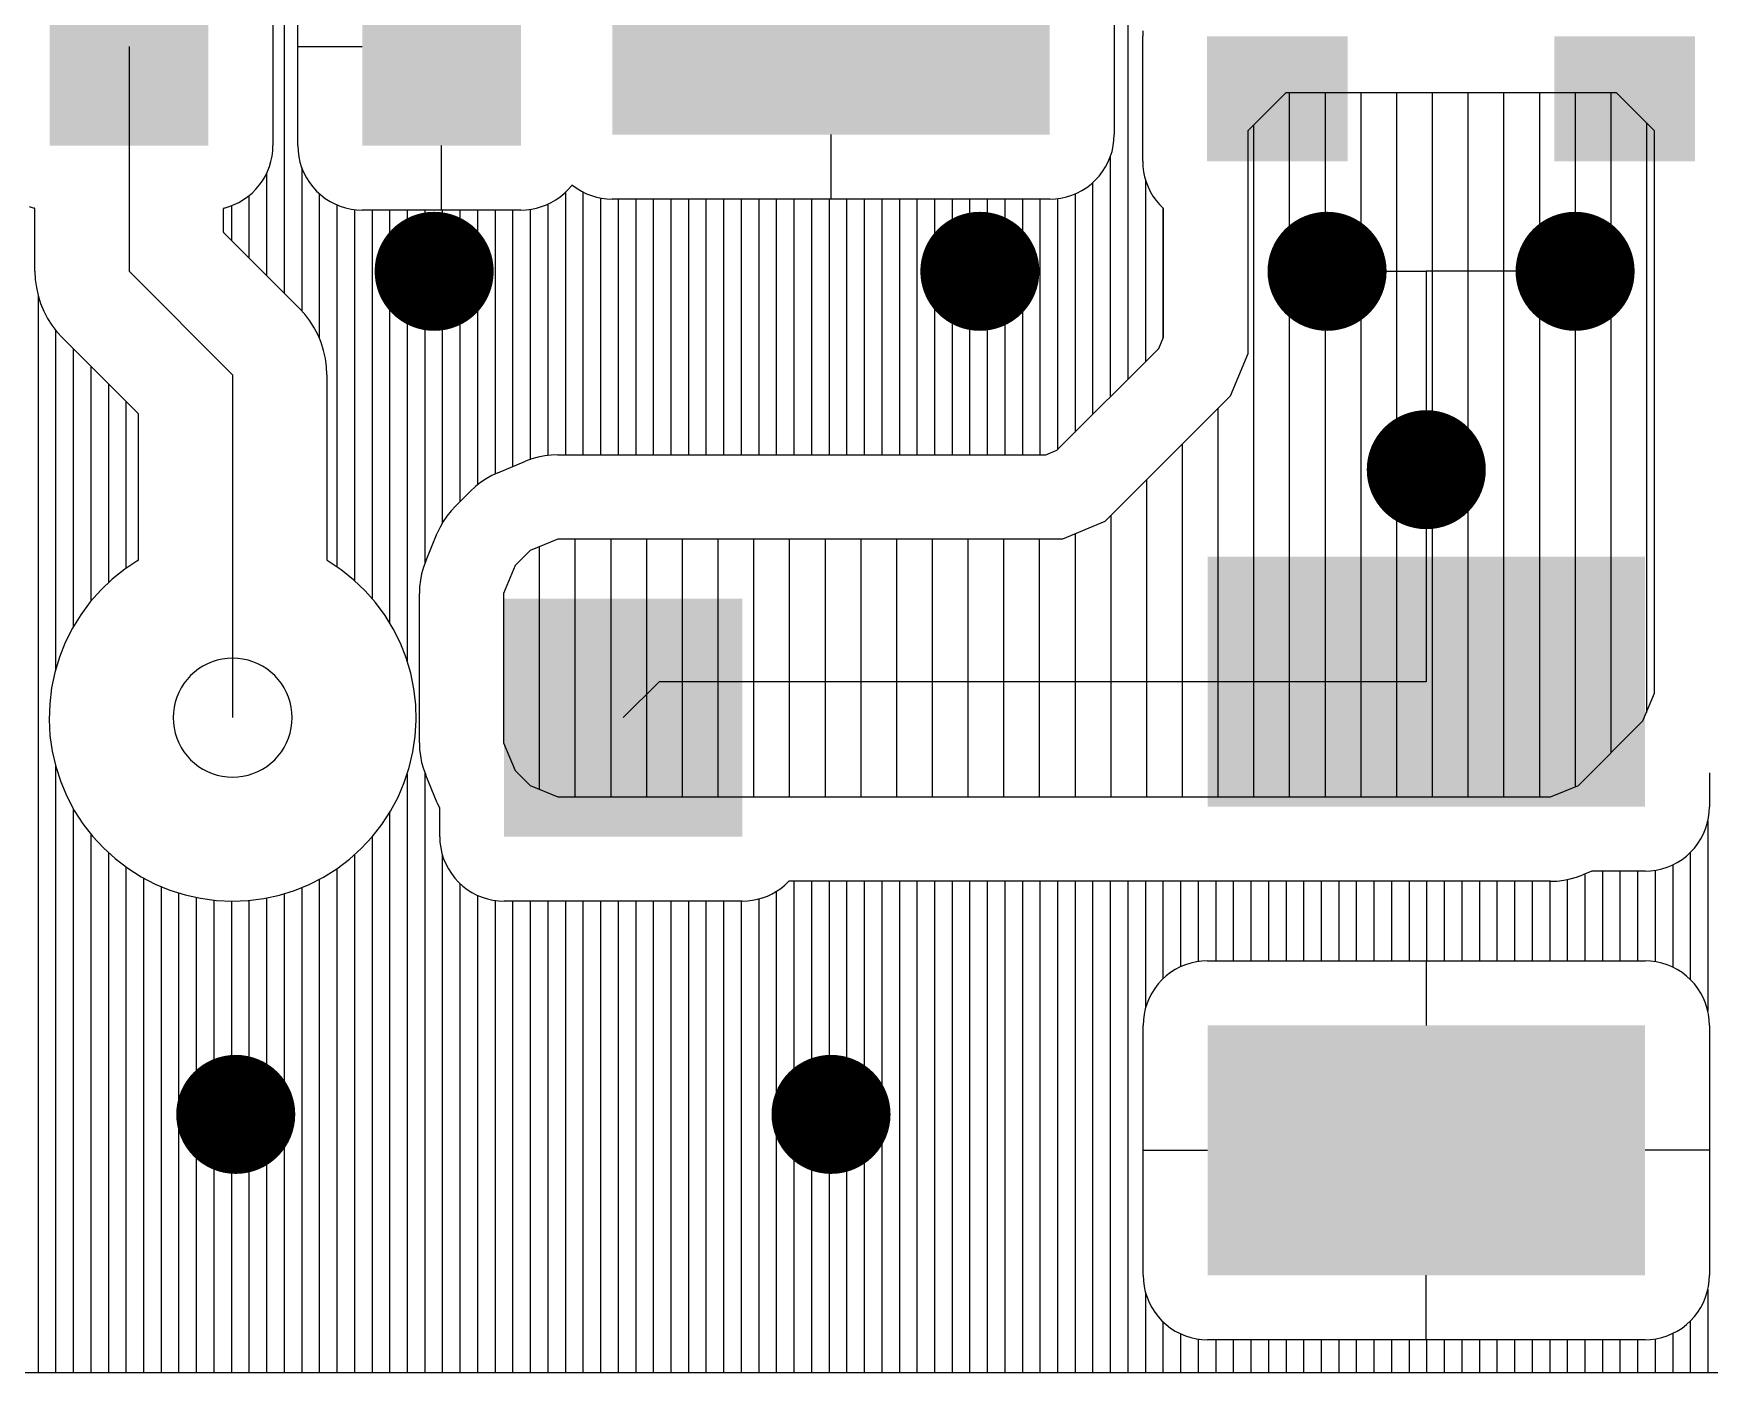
# Model space of a CAD drawing. Extents: x 295 to 953, y 10 to 290.
# Drawn here: x 685.8 to 749.5, y 83.5 to 134.4 of the extents above; entities that cross this region are included whole.
import ezdxf

# ---------------------------------------------------------------- set-up
doc = ezdxf.new("R2010")
doc.units = 0
doc.header["$LTSCALE"] = 5
doc.header["$MEASUREMENT"] = 0
doc.layers.get('0').update_dxf_attribs({"linetype": 'CONTINUOUS', "lineweight": 25})
doc.layers.add('ART001_PHO', color=7, linetype='CONTINUOUS')

msp = doc.modelspace()

# ---------------------------------------------------------------- linework, layer by layer
at = {"color": 7, "const_width": 2.263}
for points in [[(701.055, 126.499, 1), (701.055, 124.235, 1)], [(721.801, 126.499, 1), (721.801, 124.235, 1)], [(735.002, 126.499, 1), (735.002, 124.235, 1)], [(744.432, 126.499, 1), (744.432, 124.235, 1)], [(738.774, 118.955, 1), (738.774, 116.692, 1)], [(693.511, 94.437, 1), (693.511, 92.174, 1)], [(716.143, 94.437, 1), (716.143, 92.174, 1)]]:
    msp.add_lwpolyline(points, format="xyb", close=True, dxfattribs=at)
at = {"layer": 'ART001_PHO', "color": 7}
for p, q in [((727.427, 147.243), (727.427, 121.257)), ((695.351, 140.766), (695.351, 124.539)), ((726.909, 140.068), (726.909, 130.564)), ((694.925, 137.692), (694.925, 130.149)), ((695.87, 130.149), (695.87, 137.692)), ((728.002, 134.515), (727.993, 134.307)), ((689.457, 133.921), (689.457, 125.367)), ((695.87, 133.921), (698.32, 133.921)), ((727.993, 129.555), (727.993, 134.307)), ((733.429, 132.156), (731.985, 130.712)), ((746.006, 132.156), (733.429, 132.156)), ((733.567, 132.156), (733.567, 105.376)), ((734.925, 132.156), (734.925, 105.376)), ((736.283, 132.156), (736.283, 105.376)), ((737.641, 132.156), (737.641, 105.376)), ((738.999, 132.156), (738.999, 105.376)), ((740.356, 132.156), (740.356, 105.376)), ((741.714, 132.156), (741.714, 105.376)), ((743.072, 132.156), (743.072, 105.376)), ((744.43, 132.156), (744.43, 105.761)), ((745.788, 132.156), (745.788, 107.044)), ((747.45, 130.712), (746.006, 132.156)), ((731.985, 130.712), (731.985, 122.226)), ((732.209, 130.937), (732.209, 105.376)), ((747.146, 131.016), (747.146, 108.591)), ((747.45, 109.325), (747.45, 130.712)), ((694.917, 129.945), (694.925, 130.148)), ((695.87, 130.149), (695.879, 129.935)), ((701.337, 127.698), (701.337, 130.149)), ((716.143, 128.114), (716.143, 130.564)), ((726.826, 129.93), (726.872, 130.139)), ((726.872, 130.139), (726.9, 130.351)), ((726.9, 130.351), (726.909, 130.564)), ((694.718, 129.161), (694.792, 129.351)), ((694.792, 129.351), (694.85, 129.545)), ((694.85, 129.545), (694.892, 129.744)), ((694.892, 129.744), (694.917, 129.945)), ((695.879, 129.935), (695.907, 129.723)), ((695.907, 129.723), (695.953, 129.515)), ((695.953, 129.515), (696.017, 129.311)), ((726.581, 129.339), (726.68, 129.529)), ((726.68, 129.529), (726.761, 129.726)), ((726.759, 129.719), (726.759, 120.588)), ((726.761, 129.726), (726.826, 129.93)), ((727.993, 129.554), (728.001, 129.354)), ((728.001, 129.354), (728.026, 129.156)), ((694.405, 128.64), (694.524, 128.805)), ((694.524, 128.805), (694.628, 128.979)), ((694.628, 128.979), (694.718, 129.161)), ((694.683, 129.086), (694.683, 125.207)), ((696.017, 129.311), (696.099, 129.113)), ((696.019, 129.306), (696.019, 123.867)), ((696.099, 129.113), (696.198, 128.924)), ((696.198, 128.924), (696.313, 128.743)), ((696.313, 128.743), (696.443, 128.574)), ((726.034, 128.687), (726.191, 128.832)), ((726.09, 128.736), (726.09, 119.92)), ((726.191, 128.832), (726.336, 128.989)), ((726.336, 128.989), (726.466, 129.159)), ((726.466, 129.159), (726.581, 129.339)), ((728.026, 129.156), (728.066, 128.96)), ((728.066, 128.96), (728.123, 128.768)), ((728.095, 128.855), (728.095, 121.925)), ((728.123, 128.768), (728.195, 128.581)), ((693.634, 127.99), (693.809, 128.094)), ((693.809, 128.094), (693.975, 128.211)), ((693.975, 128.211), (694.13, 128.342)), ((694.014, 128.242), (694.014, 125.876)), ((694.13, 128.342), (694.274, 128.485)), ((694.274, 128.485), (694.405, 128.64)), ((696.443, 128.574), (696.587, 128.416)), ((696.587, 128.416), (696.745, 128.272)), ((696.687, 128.321), (696.687, 122.838)), ((696.745, 128.272), (696.914, 128.142)), ((696.914, 128.142), (697.095, 128.027)), ((705.508, 127.987), (705.681, 128.088)), ((705.681, 128.088), (705.844, 128.203)), ((705.844, 128.203), (705.998, 128.331)), ((705.998, 128.331), (706.141, 128.471)), ((706.043, 128.373), (706.043, 118.388)), ((706.141, 128.471), (706.272, 128.623)), ((706.274, 128.625), (706.272, 128.623)), ((706.277, 128.628), (706.274, 128.625)), ((706.279, 128.63), (706.277, 128.628)), ((706.282, 128.631), (706.279, 128.63)), ((706.285, 128.633), (706.282, 128.631)), ((706.288, 128.634), (706.285, 128.633)), ((706.291, 128.635), (706.288, 128.634)), ((706.294, 128.636), (706.291, 128.635)), ((706.297, 128.637), (706.294, 128.636)), ((706.3, 128.637), (706.297, 128.637)), ((706.303, 128.637), (706.3, 128.637)), ((706.306, 128.637), (706.303, 128.637)), ((706.31, 128.636), (706.306, 128.637)), ((706.313, 128.635), (706.31, 128.636)), ((706.316, 128.634), (706.313, 128.635)), ((706.319, 128.633), (706.316, 128.634)), ((706.321, 128.631), (706.319, 128.633)), ((706.324, 128.629), (706.321, 128.631)), ((706.324, 128.629), (706.488, 128.512)), ((706.488, 128.512), (706.662, 128.409)), ((706.662, 128.409), (706.843, 128.32)), ((706.711, 128.383), (706.711, 118.388)), ((706.843, 128.32), (707.031, 128.247)), ((707.031, 128.247), (707.225, 128.189)), ((707.225, 128.189), (707.422, 128.148)), ((707.379, 128.155), (707.379, 118.388)), ((707.422, 128.148), (707.622, 128.123)), ((707.622, 128.123), (707.827, 128.114)), ((724.459, 128.114), (707.827, 128.114)), ((708.048, 128.114), (708.048, 118.388)), ((708.716, 128.114), (708.716, 118.388)), ((709.384, 128.114), (709.384, 118.388)), ((710.052, 128.114), (710.052, 118.388)), ((710.721, 128.114), (710.721, 118.388)), ((711.389, 128.114), (711.389, 118.388)), ((712.057, 128.114), (712.057, 118.388)), ((712.725, 128.114), (712.725, 118.388)), ((713.394, 128.114), (713.394, 118.388)), ((714.062, 128.114), (714.062, 118.388)), ((714.73, 128.114), (714.73, 118.388)), ((715.398, 128.114), (715.398, 118.388)), ((716.067, 128.114), (716.067, 118.388)), ((716.735, 128.114), (716.735, 118.388)), ((717.403, 128.114), (717.403, 118.388)), ((718.071, 128.114), (718.071, 118.388)), ((718.74, 128.114), (718.74, 118.388)), ((719.408, 128.114), (719.408, 118.388)), ((720.076, 128.114), (720.076, 118.388)), ((720.744, 128.114), (720.744, 118.388)), ((721.413, 128.114), (721.413, 118.388)), ((722.081, 128.114), (722.081, 118.388)), ((722.749, 128.114), (722.749, 118.388)), ((723.417, 128.114), (723.417, 118.388)), ((724.086, 128.114), (724.086, 118.388)), ((724.459, 128.114), (724.672, 128.124)), ((724.672, 128.124), (724.884, 128.151)), ((724.754, 128.132), (724.754, 118.584)), ((724.884, 128.151), (725.093, 128.198)), ((725.093, 128.198), (725.297, 128.262)), ((725.297, 128.262), (725.494, 128.344)), ((725.422, 128.312), (725.422, 119.252)), ((725.494, 128.344), (725.684, 128.442)), ((725.684, 128.442), (725.864, 128.557)), ((725.864, 128.557), (726.034, 128.687)), ((728.195, 128.581), (728.282, 128.401)), ((728.282, 128.401), (728.383, 128.228)), ((728.383, 128.228), (728.498, 128.065)), ((685.653, 127.828), (685.847, 127.771)), ((685.85, 127.77), (685.847, 127.771)), ((685.853, 127.769), (685.85, 127.77)), ((685.856, 127.768), (685.853, 127.769)), ((685.859, 127.766), (685.856, 127.768)), ((685.861, 127.764), (685.859, 127.766)), ((685.863, 127.762), (685.861, 127.764)), ((685.866, 127.76), (685.863, 127.762)), ((685.868, 127.758), (685.866, 127.76)), ((685.869, 127.755), (685.868, 127.758)), ((685.871, 127.753), (685.869, 127.755)), ((685.872, 127.75), (685.871, 127.753)), ((685.873, 127.747), (685.872, 127.75)), ((685.874, 127.744), (685.873, 127.747)), ((685.875, 127.741), (685.874, 127.744)), ((685.875, 127.738), (685.875, 127.741)), ((685.875, 127.735), (685.875, 127.738)), ((685.875, 125.367), (685.875, 127.735)), ((693.04, 127.741), (693.039, 127.738)), ((693.039, 127.738), (693.039, 127.735)), ((693.039, 127.735), (693.039, 126.866)), ((693.041, 127.747), (693.04, 127.744)), ((693.04, 127.744), (693.04, 127.741)), ((693.042, 127.75), (693.041, 127.747)), ((693.044, 127.753), (693.042, 127.75)), ((693.045, 127.755), (693.044, 127.753)), ((693.047, 127.758), (693.045, 127.755)), ((693.049, 127.76), (693.047, 127.758)), ((693.051, 127.762), (693.049, 127.76)), ((693.054, 127.764), (693.051, 127.762)), ((693.056, 127.766), (693.054, 127.764)), ((693.059, 127.768), (693.056, 127.766)), ((693.062, 127.769), (693.059, 127.768)), ((693.064, 127.77), (693.062, 127.769)), ((693.067, 127.771), (693.064, 127.77)), ((693.067, 127.771), (693.262, 127.828)), ((693.262, 127.828), (693.452, 127.902)), ((693.346, 127.859), (693.346, 126.544)), ((693.452, 127.902), (693.634, 127.99)), ((697.095, 128.027), (697.284, 127.928)), ((697.284, 127.928), (697.482, 127.846)), ((697.356, 127.896), (697.356, 114.136)), ((697.482, 127.846), (697.686, 127.782)), ((697.686, 127.782), (697.894, 127.736)), ((697.894, 127.736), (698.106, 127.708)), ((698.024, 127.716), (698.024, 113.612)), ((698.106, 127.708), (698.32, 127.698)), ((704.355, 127.698), (698.32, 127.698)), ((698.692, 127.698), (698.692, 112.932)), ((699.36, 127.698), (699.36, 112.008)), ((700.029, 127.698), (700.029, 110.549)), ((700.697, 127.698), (700.697, 114.251)), ((701.365, 127.698), (701.365, 115.791)), ((702.033, 127.698), (702.033, 116.609)), ((702.702, 127.698), (702.702, 117.249)), ((703.37, 127.698), (703.37, 117.66)), ((704.038, 127.698), (704.038, 117.939)), ((704.355, 127.698), (704.555, 127.707)), ((704.555, 127.707), (704.753, 127.731)), ((704.706, 127.724), (704.706, 118.21)), ((704.753, 127.731), (704.949, 127.772)), ((704.949, 127.772), (705.141, 127.828)), ((705.141, 127.828), (705.328, 127.9)), ((705.328, 127.9), (705.508, 127.987)), ((705.375, 127.921), (705.375, 118.365)), ((728.498, 128.065), (728.626, 127.911)), ((728.626, 127.911), (728.769, 127.766)), ((728.763, 127.771), (728.763, 122.823)), ((728.771, 127.764), (728.768, 127.766)), ((728.773, 127.762), (728.771, 127.764)), ((728.774, 127.759), (728.773, 127.762)), ((728.776, 127.757), (728.774, 127.759)), ((728.777, 127.754), (728.776, 127.757)), ((728.778, 127.751), (728.777, 127.754)), ((728.779, 127.748), (728.778, 127.751)), ((728.78, 127.745), (728.779, 127.748)), ((728.78, 127.742), (728.78, 127.745)), ((728.78, 127.739), (728.78, 127.742)), ((728.78, 122.871), (728.78, 127.739)), ((693.039, 126.866), (693.039, 126.863)), ((693.039, 126.863), (693.04, 126.86)), ((693.04, 126.86), (693.041, 126.856)), ((693.041, 126.856), (693.041, 126.853)), ((693.041, 126.853), (693.043, 126.85)), ((693.043, 126.85), (693.044, 126.847)), ((693.044, 126.847), (693.046, 126.845)), ((693.046, 126.845), (693.048, 126.842)), ((693.048, 126.842), (693.05, 126.84)), ((693.05, 126.84), (695.926, 123.964)), ((685.875, 125.367), (685.889, 125.055)), ((685.889, 125.055), (685.93, 124.746)), ((689.457, 125.367), (693.393, 121.431)), ((735.002, 125.367), (738.774, 125.367)), ((744.432, 125.367), (738.774, 125.367)), ((738.774, 125.367), (738.774, 117.823)), ((685.93, 124.746), (685.997, 124.442)), ((685.995, 124.448), (685.995, 83.49)), ((685.997, 124.442), (686.091, 124.144)), ((686.091, 124.144), (686.21, 123.856)), ((686.21, 123.856), (686.353, 123.579)), ((696.137, 123.733), (695.926, 123.964)), ((696.327, 123.485), (696.137, 123.733)), ((686.353, 123.579), (686.521, 123.316)), ((686.521, 123.316), (686.71, 123.068)), ((686.664, 123.125), (686.664, 110.233)), ((686.71, 123.068), (686.924, 122.835)), ((696.495, 123.222), (696.327, 123.485)), ((696.64, 122.945), (696.495, 123.222)), ((689.801, 119.958), (686.925, 122.834)), ((687.332, 122.427), (687.332, 111.847)), ((696.759, 122.656), (696.64, 122.945)), ((696.853, 122.358), (696.759, 122.656)), ((696.921, 122.053), (696.853, 122.358)), ((724.742, 118.572), (728.596, 122.425)), ((728.596, 122.425), (728.598, 122.428)), ((728.598, 122.428), (728.599, 122.43)), ((728.599, 122.43), (728.601, 122.432)), ((728.601, 122.432), (728.602, 122.435)), ((728.602, 122.435), (728.604, 122.437)), ((728.604, 122.438), (728.777, 122.857)), ((728.777, 122.857), (728.778, 122.86)), ((728.778, 122.86), (728.779, 122.862)), ((728.779, 122.862), (728.78, 122.865)), ((728.78, 122.868), (728.78, 122.871)), ((728.78, 122.865), (728.78, 122.868)), ((688, 121.759), (688, 112.819)), ((696.962, 121.743), (696.921, 122.053)), ((696.975, 121.431), (696.962, 121.743)), ((731.985, 122.226), (731.318, 120.615)), ((688.668, 121.09), (688.668, 113.526)), ((693.393, 121.431), (693.393, 108.393)), ((696.975, 121.431), (696.975, 114.401)), ((731.318, 120.615), (726.552, 115.85)), ((689.337, 120.422), (689.337, 114.069)), ((689.803, 119.956), (689.801, 119.958)), ((689.805, 119.953), (689.803, 119.956)), ((689.807, 119.95), (689.805, 119.953)), ((689.808, 119.948), (689.807, 119.95)), ((689.809, 119.945), (689.808, 119.948)), ((689.81, 119.942), (689.809, 119.945)), ((689.811, 119.938), (689.81, 119.942)), ((689.811, 119.935), (689.811, 119.938)), ((689.812, 119.932), (689.811, 119.935)), ((689.812, 114.401), (689.812, 119.932)), ((730.851, 120.149), (730.851, 105.376)), ((724.311, 118.39), (724.73, 118.564)), ((724.73, 118.564), (724.733, 118.565)), ((724.733, 118.565), (724.735, 118.567)), ((724.735, 118.567), (724.738, 118.568)), ((724.738, 118.568), (724.74, 118.57)), ((724.74, 118.57), (724.742, 118.572)), ((729.493, 118.791), (729.493, 105.376)), ((703.476, 117.706), (704.532, 118.144)), ((704.771, 118.232), (704.533, 118.144)), ((705.012, 118.3), (704.771, 118.232)), ((705.259, 118.348), (705.012, 118.3)), ((705.508, 118.378), (705.259, 118.348)), ((705.759, 118.388), (705.508, 118.378)), ((705.758, 118.388), (724.297, 118.388)), ((724.297, 118.388), (724.3, 118.388)), ((724.3, 118.388), (724.302, 118.388)), ((724.302, 118.388), (724.305, 118.389)), ((724.305, 118.389), (724.308, 118.389)), ((724.308, 118.389), (724.311, 118.39)), ((702.818, 117.338), (702.621, 117.182)), ((703.028, 117.478), (702.818, 117.338)), ((703.247, 117.601), (703.028, 117.478)), ((703.476, 117.706), (703.247, 117.601)), ((728.135, 117.433), (728.135, 105.376)), ((738.774, 117.823), (738.774, 109.76)), ((701.867, 116.442), (702.436, 117.011)), ((702.621, 117.182), (702.436, 117.011)), ((701.541, 116.061), (701.401, 115.852)), ((701.697, 116.258), (701.541, 116.061)), ((701.867, 116.442), (701.697, 116.258)), ((726.778, 116.075), (726.778, 105.376)), ((700.735, 114.347), (701.172, 115.403)), ((701.279, 115.633), (701.173, 115.403)), ((701.401, 115.852), (701.279, 115.633)), ((726.552, 115.85), (724.941, 115.183)), ((725.42, 115.381), (725.42, 105.376)), ((704.702, 114.745), (704.133, 114.176)), ((705.758, 115.183), (704.702, 114.745)), ((705.051, 114.89), (705.051, 105.669)), ((724.941, 115.183), (705.758, 115.183)), ((706.409, 115.183), (706.409, 105.376)), ((707.767, 115.183), (707.767, 105.376)), ((709.125, 115.183), (709.125, 105.376)), ((710.483, 115.183), (710.483, 105.376)), ((711.841, 115.183), (711.841, 105.376)), ((713.199, 115.183), (713.199, 105.376)), ((714.557, 115.183), (714.557, 105.376)), ((715.914, 115.183), (715.914, 105.376)), ((717.272, 115.183), (717.272, 105.376)), ((718.63, 115.183), (718.63, 105.376)), ((719.988, 115.183), (719.988, 105.376)), ((721.346, 115.183), (721.346, 105.376)), ((722.704, 115.183), (722.704, 105.376)), ((724.062, 115.183), (724.062, 105.376)), ((689.793, 114.369), (689.29, 114.035)), ((689.794, 114.37), (689.796, 114.371)), ((689.796, 114.371), (689.799, 114.373)), ((689.799, 114.373), (689.801, 114.375)), ((689.801, 114.375), (689.803, 114.378)), ((689.803, 114.378), (689.805, 114.38)), ((689.805, 114.38), (689.807, 114.383)), ((689.807, 114.383), (689.808, 114.386)), ((689.808, 114.386), (689.809, 114.389)), ((689.809, 114.389), (689.81, 114.392)), ((689.81, 114.392), (689.811, 114.395)), ((689.811, 114.398), (689.812, 114.401)), ((689.811, 114.395), (689.811, 114.398)), ((696.975, 114.401), (696.975, 114.398)), ((696.975, 114.398), (696.976, 114.395)), ((696.976, 114.395), (696.976, 114.392)), ((696.976, 114.392), (696.977, 114.389)), ((696.977, 114.389), (696.979, 114.386)), ((696.979, 114.386), (696.98, 114.383)), ((696.98, 114.383), (696.982, 114.38)), ((696.982, 114.38), (696.984, 114.378)), ((696.984, 114.378), (696.986, 114.375)), ((696.986, 114.375), (696.988, 114.373)), ((696.988, 114.373), (696.991, 114.371)), ((696.991, 114.371), (696.993, 114.369)), ((697.523, 114.017), (696.993, 114.37)), ((700.648, 114.11), (700.579, 113.868)), ((700.735, 114.347), (700.648, 114.11)), ((704.133, 114.176), (703.695, 113.12)), ((688.817, 113.66), (688.379, 113.244)), ((689.29, 114.035), (688.817, 113.66)), ((697.993, 113.639), (697.523, 114.017)), ((698.43, 113.221), (697.993, 113.639)), ((700.53, 113.621), (700.501, 113.372)), ((700.579, 113.868), (700.53, 113.621)), ((687.978, 112.792), (687.618, 112.308)), ((688.379, 113.244), (687.978, 112.792)), ((698.828, 112.768), (698.43, 113.221)), ((700.501, 113.372), (700.491, 113.12)), ((700.491, 107.439), (700.491, 113.12)), ((703.695, 113.12), (703.696, 107.439)), ((687.618, 112.308), (687.302, 111.794)), ((699.186, 112.282), (698.828, 112.768)), ((699.5, 111.766), (699.186, 112.282)), ((687.302, 111.794), (687.03, 111.254)), ((699.769, 111.225), (699.5, 111.766)), ((687.03, 111.254), (686.807, 110.694)), ((699.99, 110.664), (699.769, 111.225)), ((686.807, 110.694), (686.633, 110.115)), ((692.095, 110.247), (691.939, 110.127)), ((692.262, 110.353), (692.095, 110.247)), ((692.437, 110.445), (692.262, 110.353)), ((692.619, 110.52), (692.437, 110.445)), ((692.808, 110.579), (692.619, 110.52)), ((693, 110.622), (692.808, 110.579)), ((693.196, 110.648), (693, 110.622)), ((693.393, 110.657), (693.196, 110.648)), ((693.591, 110.648), (693.393, 110.657)), ((693.786, 110.622), (693.591, 110.648)), ((693.979, 110.579), (693.786, 110.622)), ((694.167, 110.52), (693.979, 110.579)), ((694.35, 110.445), (694.167, 110.52)), ((694.525, 110.353), (694.35, 110.445)), ((694.691, 110.247), (694.525, 110.353)), ((694.848, 110.127), (694.691, 110.247)), ((700.162, 110.085), (699.99, 110.664)), ((686.633, 110.115), (686.509, 109.524)), ((691.54, 109.692), (691.433, 109.525)), ((691.66, 109.848), (691.54, 109.692)), ((691.793, 109.994), (691.66, 109.848)), ((691.939, 110.127), (691.793, 109.994)), ((694.994, 109.994), (694.848, 110.127)), ((695.127, 109.848), (694.994, 109.994)), ((695.247, 109.692), (695.127, 109.848)), ((695.353, 109.525), (695.247, 109.692)), ((700.283, 109.493), (700.162, 110.085)), ((709.609, 109.76), (708.243, 108.393)), ((738.774, 109.76), (709.609, 109.76)), ((686.509, 109.524), (686.437, 108.925)), ((691.207, 108.979), (691.165, 108.786)), ((691.267, 109.167), (691.207, 108.979)), ((691.342, 109.35), (691.267, 109.167)), ((691.433, 109.525), (691.342, 109.35)), ((695.444, 109.35), (695.353, 109.525)), ((695.52, 109.167), (695.444, 109.35)), ((695.579, 108.979), (695.52, 109.167)), ((695.622, 108.786), (695.579, 108.979)), ((700.352, 108.893), (700.283, 109.493)), ((747.012, 108.268), (747.45, 109.325)), ((686.437, 108.925), (686.417, 108.322)), ((686.417, 108.322), (686.449, 107.719)), ((691.139, 108.591), (691.13, 108.393)), ((691.13, 108.393), (691.139, 108.196)), ((691.165, 108.786), (691.139, 108.591)), ((695.648, 108.591), (695.622, 108.786)), ((695.657, 108.393), (695.648, 108.591)), ((695.648, 108.196), (695.657, 108.393)), ((700.369, 108.29), (700.352, 108.893)), ((686.449, 107.719), (686.534, 107.121)), ((691.139, 108.196), (691.165, 108)), ((691.165, 108), (691.207, 107.808)), ((691.207, 107.808), (691.267, 107.619)), ((695.52, 107.619), (695.579, 107.808)), ((695.579, 107.808), (695.622, 108)), ((695.622, 108), (695.648, 108.196)), ((700.247, 107.09), (700.334, 107.687)), ((700.334, 107.687), (700.369, 108.29)), ((744.557, 105.813), (747.012, 108.268)), ((686.534, 107.121), (686.67, 106.533)), ((691.267, 107.619), (691.342, 107.437)), ((691.342, 107.437), (691.433, 107.262)), ((691.433, 107.262), (691.54, 107.095)), ((691.54, 107.095), (691.66, 106.939)), ((695.127, 106.939), (695.247, 107.095)), ((695.247, 107.095), (695.353, 107.262)), ((695.353, 107.262), (695.444, 107.437)), ((695.444, 107.437), (695.52, 107.619)), ((700.109, 106.502), (700.247, 107.09)), ((700.491, 107.439), (700.501, 107.188)), ((700.501, 107.188), (700.53, 106.938)), ((703.696, 107.439), (704.133, 106.382)), ((686.664, 106.554), (686.664, 83.49)), ((686.67, 106.533), (686.856, 105.958)), ((691.66, 106.939), (691.793, 106.793)), ((691.793, 106.793), (691.939, 106.66)), ((691.939, 106.66), (692.095, 106.54)), ((692.095, 106.54), (692.262, 106.434)), ((692.262, 106.434), (692.437, 106.342)), ((694.35, 106.342), (694.525, 106.434)), ((694.525, 106.434), (694.691, 106.54)), ((694.691, 106.54), (694.848, 106.66)), ((694.848, 106.66), (694.994, 106.793)), ((694.994, 106.793), (695.127, 106.939)), ((699.92, 105.929), (700.109, 106.502)), ((700.53, 106.938), (700.579, 106.692)), ((700.579, 106.692), (700.647, 106.451)), ((700.647, 106.451), (700.735, 106.213)), ((686.856, 105.958), (687.091, 105.402)), ((692.437, 106.342), (692.619, 106.267)), ((692.619, 106.267), (692.808, 106.207)), ((692.808, 106.207), (693, 106.165)), ((693, 106.165), (693.196, 106.139)), ((693.196, 106.139), (693.393, 106.13)), ((693.393, 106.13), (693.591, 106.139)), ((693.591, 106.139), (693.786, 106.165)), ((693.786, 106.165), (693.979, 106.207)), ((693.979, 106.207), (694.167, 106.267)), ((694.167, 106.267), (694.35, 106.342)), ((699.682, 105.373), (699.92, 105.929)), ((700.029, 106.238), (700.029, 83.49)), ((700.697, 106.308), (700.697, 83.49)), ((701.172, 105.156), (700.735, 106.212)), ((704.133, 106.382), (704.702, 105.813)), ((704.702, 105.813), (705.758, 105.376)), ((743.501, 105.376), (744.557, 105.813)), ((749.541, 106.29), (749.541, 106.287)), ((749.541, 106.287), (749.541, 105.008)), ((687.091, 105.402), (687.373, 104.868)), ((699.398, 104.841), (699.682, 105.373)), ((701.172, 105.156), (701.262, 104.958)), ((705.758, 105.376), (743.501, 105.376)), ((687.332, 104.939), (687.332, 83.49)), ((687.373, 104.868), (687.7, 104.361)), ((699.068, 104.335), (699.398, 104.841)), ((699.36, 104.778), (699.36, 83.49)), ((701.263, 104.956), (701.262, 104.958)), ((701.264, 104.953), (701.263, 104.956)), ((701.265, 104.95), (701.264, 104.953)), ((701.266, 104.948), (701.265, 104.95)), ((701.266, 104.945), (701.266, 104.948)), ((701.266, 104.942), (701.266, 104.945)), ((701.266, 103.867), (701.266, 104.942)), ((749.457, 104.373), (749.503, 104.582)), ((749.503, 104.582), (749.531, 104.794)), ((749.531, 104.794), (749.541, 105.008)), ((687.7, 104.361), (688.07, 103.884)), ((688, 103.968), (688, 83.49)), ((688.07, 103.884), (688.48, 103.441)), ((698.696, 103.86), (699.068, 104.335)), ((701.266, 103.867), (701.275, 103.654)), ((749.212, 103.782), (749.311, 103.972)), ((749.311, 103.972), (749.393, 104.17)), ((749.393, 104.17), (749.457, 104.373)), ((749.479, 104.463), (749.479, 97.237)), ((688.48, 103.441), (688.927, 103.034)), ((688.668, 103.261), (688.668, 83.49)), ((697.836, 103.014), (698.284, 103.418)), ((698.284, 103.418), (698.696, 103.86)), ((698.692, 103.855), (698.692, 83.49)), ((701.275, 103.654), (701.303, 103.442)), ((701.303, 103.442), (701.35, 103.233)), ((701.35, 103.233), (701.414, 103.029)), ((748.665, 103.131), (748.823, 103.275)), ((748.811, 103.263), (748.811, 98.436)), ((748.823, 103.275), (748.967, 103.433)), ((748.967, 103.433), (749.097, 103.602)), ((749.097, 103.602), (749.212, 103.782)), ((688.927, 103.034), (689.407, 102.668)), ((689.337, 102.718), (689.337, 83.49)), ((689.407, 102.668), (689.917, 102.345)), ((696.843, 102.329), (697.354, 102.65)), ((697.354, 102.65), (697.836, 103.014)), ((697.356, 102.651), (697.356, 83.49)), ((698.024, 103.175), (698.024, 83.49)), ((701.365, 103.178), (701.365, 83.49)), ((701.414, 103.029), (701.496, 102.832)), ((701.496, 102.832), (701.594, 102.642)), ((701.594, 102.642), (701.709, 102.462)), ((747.304, 102.567), (747.516, 102.595)), ((747.474, 102.588), (747.474, 99.112)), ((747.516, 102.595), (747.724, 102.641)), ((747.724, 102.641), (747.928, 102.705)), ((747.928, 102.705), (748.126, 102.787)), ((748.126, 102.787), (748.315, 102.886)), ((748.143, 102.795), (748.143, 98.904)), ((748.315, 102.886), (748.496, 103)), ((748.496, 103), (748.665, 103.131)), ((689.917, 102.345), (690.453, 102.067)), ((690.005, 102.295), (690.005, 83.49)), ((690.453, 102.067), (691.011, 101.836)), ((690.673, 101.969), (690.673, 83.49)), ((695.746, 101.826), (696.305, 102.054)), ((696.305, 102.054), (696.843, 102.329)), ((696.687, 102.243), (696.687, 83.49)), ((701.709, 102.462), (701.839, 102.292)), ((701.839, 102.292), (701.984, 102.135)), ((701.984, 102.135), (702.141, 101.99)), ((702.033, 102.086), (702.033, 83.49)), ((702.141, 101.99), (702.311, 101.86)), ((714.231, 101.901), (714.384, 102.024)), ((714.384, 102.024), (714.526, 102.16)), ((714.529, 102.162), (714.527, 102.16)), ((714.531, 102.164), (714.529, 102.162)), ((714.533, 102.166), (714.531, 102.164)), ((714.536, 102.167), (714.533, 102.166)), ((714.539, 102.168), (714.536, 102.167)), ((714.542, 102.169), (714.539, 102.168)), ((714.544, 102.17), (714.542, 102.169)), ((714.547, 102.171), (714.544, 102.17)), ((714.55, 102.171), (714.547, 102.171)), ((714.553, 102.171), (714.55, 102.171)), ((743.501, 102.171), (714.553, 102.171)), ((714.73, 102.171), (714.73, 83.49)), ((715.398, 102.171), (715.398, 83.49)), ((716.067, 102.171), (716.067, 83.49)), ((716.735, 102.171), (716.735, 83.49)), ((717.403, 102.171), (717.403, 83.49)), ((718.071, 102.171), (718.071, 83.49)), ((718.74, 102.171), (718.74, 83.49)), ((719.408, 102.171), (719.408, 83.49)), ((720.076, 102.171), (720.076, 83.49)), ((720.744, 102.171), (720.744, 83.49)), ((721.413, 102.171), (721.413, 83.49)), ((722.081, 102.171), (722.081, 83.49)), ((722.749, 102.171), (722.749, 83.49)), ((723.417, 102.171), (723.417, 83.49)), ((724.086, 102.171), (724.086, 83.49)), ((724.754, 102.171), (724.754, 83.49)), ((725.422, 102.171), (725.422, 83.49)), ((726.09, 102.171), (726.09, 83.49)), ((726.759, 102.171), (726.759, 83.49)), ((727.427, 102.171), (727.427, 83.49)), ((728.095, 102.171), (728.095, 97.339)), ((728.763, 102.171), (728.763, 98.461)), ((729.432, 102.171), (729.432, 98.916)), ((730.1, 102.171), (730.1, 99.116)), ((730.768, 102.171), (730.768, 99.142)), ((731.436, 102.171), (731.436, 99.142)), ((732.105, 102.171), (732.105, 99.142)), ((732.773, 102.171), (732.773, 99.142)), ((733.441, 102.171), (733.441, 99.142)), ((734.109, 102.171), (734.109, 99.142)), ((734.778, 102.171), (734.778, 99.142)), ((735.446, 102.171), (735.446, 99.142)), ((736.114, 102.171), (736.114, 99.142)), ((736.782, 102.171), (736.782, 99.142)), ((737.451, 102.171), (737.451, 99.142)), ((738.119, 102.171), (738.119, 99.142)), ((738.787, 102.171), (738.787, 99.142)), ((739.455, 102.171), (739.455, 99.142)), ((740.124, 102.171), (740.124, 99.142)), ((740.792, 102.171), (740.792, 99.142)), ((741.46, 102.171), (741.46, 99.142)), ((742.128, 102.171), (742.128, 99.142)), ((742.797, 102.171), (742.797, 99.142)), ((743.465, 102.171), (743.465, 99.142)), ((743.501, 102.171), (743.752, 102.181)), ((743.752, 102.181), (744.001, 102.211)), ((744.001, 102.211), (744.247, 102.259)), ((744.133, 102.234), (744.133, 99.142)), ((744.247, 102.259), (744.489, 102.327)), ((744.489, 102.327), (744.727, 102.415)), ((745.064, 102.555), (744.727, 102.415)), ((744.801, 102.446), (744.801, 99.142)), ((745.067, 102.556), (745.064, 102.555)), ((745.069, 102.556), (745.067, 102.556)), ((745.072, 102.557), (745.069, 102.556)), ((745.075, 102.557), (745.072, 102.557)), ((745.078, 102.557), (745.075, 102.557)), ((747.09, 102.557), (745.078, 102.557)), ((745.47, 102.557), (745.47, 99.142)), ((746.138, 102.557), (746.138, 99.142)), ((746.806, 102.557), (746.806, 99.142)), ((747.09, 102.557), (747.304, 102.567)), ((691.011, 101.836), (691.586, 101.655)), ((691.341, 101.725), (691.341, 83.49)), ((691.586, 101.655), (692.176, 101.524)), ((692.01, 101.555), (692.01, 83.49)), ((692.176, 101.524), (692.774, 101.444)), ((692.678, 101.454), (692.678, 83.49)), ((692.774, 101.444), (693.378, 101.417)), ((693.346, 101.417), (693.346, 83.49)), ((693.378, 101.417), (693.981, 101.442)), ((693.981, 101.442), (694.58, 101.518)), ((694.014, 101.445), (694.014, 83.49)), ((694.58, 101.518), (695.17, 101.647)), ((694.683, 101.537), (694.683, 83.49)), ((695.17, 101.647), (695.746, 101.826)), ((695.351, 101.697), (695.351, 83.49)), ((696.019, 101.93), (696.019, 83.49)), ((702.311, 101.86), (702.491, 101.745)), ((702.491, 101.745), (702.681, 101.646)), ((702.681, 101.646), (702.878, 101.565)), ((702.702, 101.637), (702.702, 83.49)), ((702.878, 101.565), (703.082, 101.5)), ((703.082, 101.5), (703.291, 101.454)), ((703.291, 101.454), (703.503, 101.426)), ((703.37, 101.442), (703.37, 83.49)), ((703.503, 101.426), (703.716, 101.417)), ((712.769, 101.417), (703.716, 101.417)), ((704.038, 101.417), (704.038, 83.49)), ((704.706, 101.417), (704.706, 83.49)), ((705.375, 101.417), (705.375, 83.49)), ((706.043, 101.417), (706.043, 83.49)), ((706.711, 101.417), (706.711, 83.49)), ((707.379, 101.417), (707.379, 83.49)), ((708.048, 101.417), (708.048, 83.49)), ((708.716, 101.417), (708.716, 83.49)), ((709.384, 101.417), (709.384, 83.49)), ((710.052, 101.417), (710.052, 83.49)), ((710.721, 101.417), (710.721, 83.49)), ((711.389, 101.417), (711.389, 83.49)), ((712.057, 101.417), (712.057, 83.49)), ((712.725, 101.417), (712.725, 83.49)), ((712.769, 101.417), (712.965, 101.425)), ((712.965, 101.425), (713.159, 101.448)), ((713.159, 101.448), (713.351, 101.487)), ((713.351, 101.487), (713.539, 101.541)), ((713.394, 101.498), (713.394, 83.49)), ((713.539, 101.541), (713.722, 101.61)), ((713.722, 101.61), (713.9, 101.693)), ((713.9, 101.693), (714.07, 101.791)), ((714.062, 101.786), (714.062, 83.49)), ((714.07, 101.791), (714.231, 101.901)), ((729.233, 98.814), (729.053, 98.699)), ((729.423, 98.913), (729.233, 98.814)), ((729.621, 98.994), (729.423, 98.913)), ((729.824, 99.059), (729.621, 98.994)), ((730.033, 99.105), (729.824, 99.059)), ((730.245, 99.133), (730.033, 99.105)), ((730.459, 99.142), (730.245, 99.133)), ((730.458, 99.142), (747.09, 99.142)), ((738.774, 99.142), (738.774, 96.692)), ((747.304, 99.133), (747.091, 99.142)), ((747.516, 99.105), (747.304, 99.133)), ((747.725, 99.058), (747.516, 99.105)), ((747.929, 98.994), (747.725, 99.058)), ((748.126, 98.912), (747.929, 98.994)), ((748.316, 98.813), (748.126, 98.912)), ((748.496, 98.699), (748.316, 98.813)), ((728.581, 98.267), (728.451, 98.097)), ((728.726, 98.425), (728.581, 98.267)), ((728.884, 98.569), (728.726, 98.425)), ((729.053, 98.699), (728.884, 98.569)), ((748.666, 98.568), (748.496, 98.699)), ((748.823, 98.424), (748.666, 98.568)), ((748.968, 98.266), (748.823, 98.424)), ((749.098, 98.097), (748.968, 98.266)), ((728.156, 97.53), (728.092, 97.326)), ((728.238, 97.728), (728.156, 97.53)), ((728.336, 97.917), (728.238, 97.728)), ((728.451, 98.097), (728.336, 97.917)), ((749.212, 97.916), (749.098, 98.097)), ((749.311, 97.727), (749.212, 97.916)), ((749.393, 97.529), (749.311, 97.727)), ((749.457, 97.325), (749.393, 97.529)), ((728.017, 96.906), (728.008, 96.692)), ((728.045, 97.118), (728.017, 96.906)), ((728.092, 97.326), (728.045, 97.118)), ((749.503, 97.117), (749.457, 97.325)), ((749.531, 96.905), (749.503, 97.117)), ((749.541, 96.691), (749.531, 96.905)), ((728.008, 87.188), (728.008, 96.692)), ((749.541, 96.692), (749.541, 87.188)), ((728.008, 91.94), (730.458, 91.94)), ((749.54, 91.94), (747.09, 91.94)), ((728.008, 87.188), (728.017, 86.974)), ((728.017, 86.974), (728.045, 86.762)), ((728.045, 86.762), (728.091, 86.553)), ((738.774, 84.737), (738.774, 87.188)), ((749.457, 86.553), (749.503, 86.762)), ((749.503, 86.762), (749.531, 86.974)), ((749.531, 86.974), (749.541, 87.188)), ((728.091, 86.553), (728.156, 86.35)), ((728.095, 86.54), (728.095, 83.49)), ((728.156, 86.35), (728.237, 86.152)), ((728.237, 86.152), (728.336, 85.962)), ((749.212, 85.962), (749.311, 86.152)), ((749.311, 86.152), (749.393, 86.35)), ((749.393, 86.35), (749.457, 86.553)), ((749.479, 86.643), (749.479, 83.49)), ((728.336, 85.962), (728.451, 85.782)), ((728.451, 85.782), (728.581, 85.613)), ((728.581, 85.613), (728.726, 85.455)), ((728.726, 85.455), (728.883, 85.311)), ((728.763, 85.418), (728.763, 83.49)), ((748.665, 85.311), (748.823, 85.455)), ((748.811, 85.443), (748.811, 83.49)), ((748.823, 85.455), (748.967, 85.613)), ((748.967, 85.613), (749.097, 85.782)), ((749.097, 85.782), (749.212, 85.962)), ((728.883, 85.311), (729.053, 85.18)), ((729.053, 85.18), (729.233, 85.066)), ((729.233, 85.066), (729.423, 84.967)), ((729.423, 84.967), (729.62, 84.885)), ((729.432, 84.963), (729.432, 83.49)), ((729.62, 84.885), (729.824, 84.821)), ((729.824, 84.821), (730.033, 84.775)), ((730.033, 84.775), (730.245, 84.747)), ((730.1, 84.764), (730.1, 83.49)), ((730.245, 84.747), (730.458, 84.737)), ((747.09, 84.737), (747.304, 84.747)), ((747.304, 84.747), (747.516, 84.775)), ((747.474, 84.768), (747.474, 83.49)), ((747.516, 84.775), (747.724, 84.821)), ((747.724, 84.821), (747.928, 84.885)), ((747.928, 84.885), (748.126, 84.967)), ((748.126, 84.967), (748.315, 85.066)), ((748.143, 84.975), (748.143, 83.49)), ((748.315, 85.066), (748.496, 85.18)), ((748.496, 85.18), (748.665, 85.311)), ((747.09, 84.737), (730.458, 84.737)), ((730.768, 84.737), (730.768, 83.49)), ((731.436, 84.737), (731.436, 83.49)), ((732.105, 84.737), (732.105, 83.49)), ((732.773, 84.737), (732.773, 83.49)), ((733.441, 84.737), (733.441, 83.49)), ((734.109, 84.737), (734.109, 83.49)), ((734.778, 84.737), (734.778, 83.49)), ((735.446, 84.737), (735.446, 83.49)), ((736.114, 84.737), (736.114, 83.49)), ((736.782, 84.737), (736.782, 83.49)), ((737.451, 84.737), (737.451, 83.49)), ((738.119, 84.737), (738.119, 83.49)), ((738.787, 84.737), (738.787, 83.49)), ((739.455, 84.737), (739.455, 83.49)), ((740.124, 84.737), (740.124, 83.49)), ((740.792, 84.737), (740.792, 83.49)), ((741.46, 84.737), (741.46, 83.49)), ((742.128, 84.737), (742.128, 83.49)), ((742.797, 84.737), (742.797, 83.49)), ((743.465, 84.737), (743.465, 83.49)), ((744.133, 84.737), (744.133, 83.49)), ((744.801, 84.737), (744.801, 83.49)), ((745.47, 84.737), (745.47, 83.49)), ((746.138, 84.737), (746.138, 83.49)), ((746.806, 84.737), (746.806, 83.49)), ((548.858, 83.49), (822.098, 83.49))]:
    msp.add_line(p, q, dxfattribs=at)
for points in [[(707.827, 140.068), (724.459, 140.068), (707.827, 130.564), (724.459, 130.564)], [(686.44, 137.692), (692.475, 137.692), (686.44, 130.149), (692.475, 130.149)], [(698.32, 137.692), (704.355, 137.692), (698.32, 130.149), (704.355, 130.149)], [(730.443, 134.307), (735.789, 134.307), (730.443, 129.555), (735.789, 129.555)], [(743.645, 134.307), (748.991, 134.307), (743.645, 129.555), (748.991, 129.555)], [(730.458, 114.512), (747.09, 114.512), (730.458, 105.008), (747.09, 105.008)], [(703.716, 112.92), (712.769, 112.92), (703.716, 103.867), (712.769, 103.867)], [(730.458, 96.692), (747.09, 96.692), (730.458, 87.188), (747.09, 87.188)]]:
    msp.add_solid(points, dxfattribs=at)

doc.saveas('drawing.dxf')
